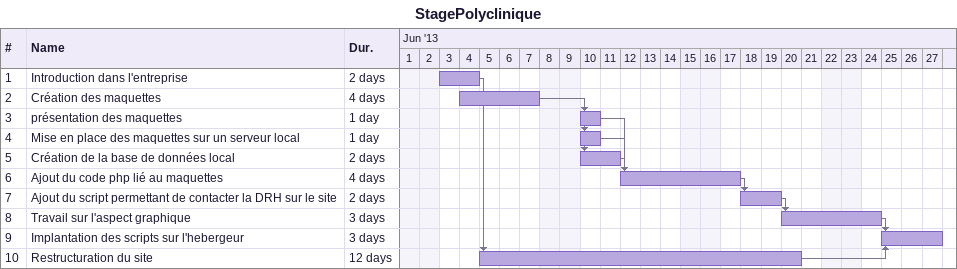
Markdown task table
StagePolyclinique

| ID | Task | Duration | Start | Finish | Predecessors |
|---|---|---|---|---|---|
| 1 | Introduction dans l'entreprise | 2d | 2013-06-03 | 2013-06-04 |  |
| 2 | Création des maquettes | 4d | 2013-06-04 | 2013-06-07 |  |
| 3 | présentation des maquettes | 1d | 2013-06-10 | 2013-06-10 | 2 |
| 4 | Mise en place des maquettes sur un serveur local | 1d | 2013-06-10 | 2013-06-10 | 2 |
| 5 | Création de la base de données local | 2d | 2013-06-10 | 2013-06-11 | 2 |
| 6 | Ajout du code php lié au maquettes | 4d | 2013-06-12 | 2013-06-17 | 3, 4, 5 |
| 7 | Ajout du script permettant de contacter la DRH sur le site | 2d | 2013-06-18 | 2013-06-19 | 6 |
| 8 | Travail sur l'aspect graphique | 3d | 2013-06-20 | 2013-06-24 | 7 |
| 9 | Implantation des scripts sur l'hebergeur | 3d | 2013-06-25 | 2013-06-27 | 8, 10 |
| 10 | Restructuration du site | 12d | 2013-06-05 | 2013-06-20 | 1 |
